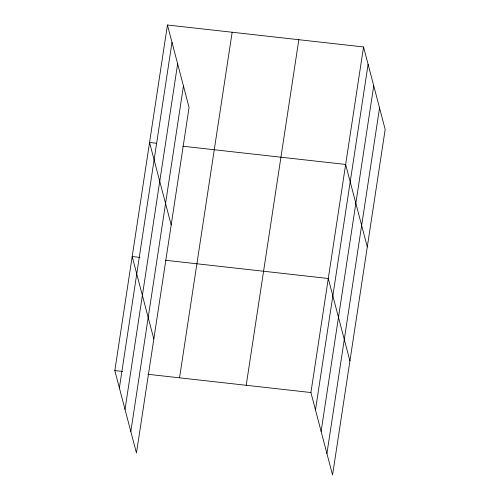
<?xml version="1.0" encoding="UTF-8"?>
<svg xmlns="http://www.w3.org/2000/svg" width="500" height="500" viewBox="0 0 500 500"><rect width="100%" height="100%" fill="white"/><g stroke="black" fill="none" stroke-linecap="round" stroke-linejoin="round"><path stroke-width="0.75" d="M167.444 25L189.081 107.469L136.456 453.044L114.825 370.575L167.444 25L363.544 46.956L385.175 129.425L332.556 475L310.919 392.531L363.544 46.956M119.381 387.95L172 42.369M125.019 409.431L177.638 63.85M130.825 431.562L183.444 85.988M179.537 377.825L232.156 32.244M246.206 385.288L298.831 39.706M315.475 409.9L368.1 64.325M321.112 431.381L373.731 85.806M326.919 453.519L379.538 107.938M156.488 143.275L149.556 142.494L171.188 224.963M182.681 146.206L345.65 164.45L367.287 246.919M139.894 257.4L132.188 256.537L153.825 339.006M165.312 260.244L328.288 278.494L349.919 360.962M114.825 370.575L122.525 371.438M147.95 374.288L310.919 392.531"/></g></svg>
